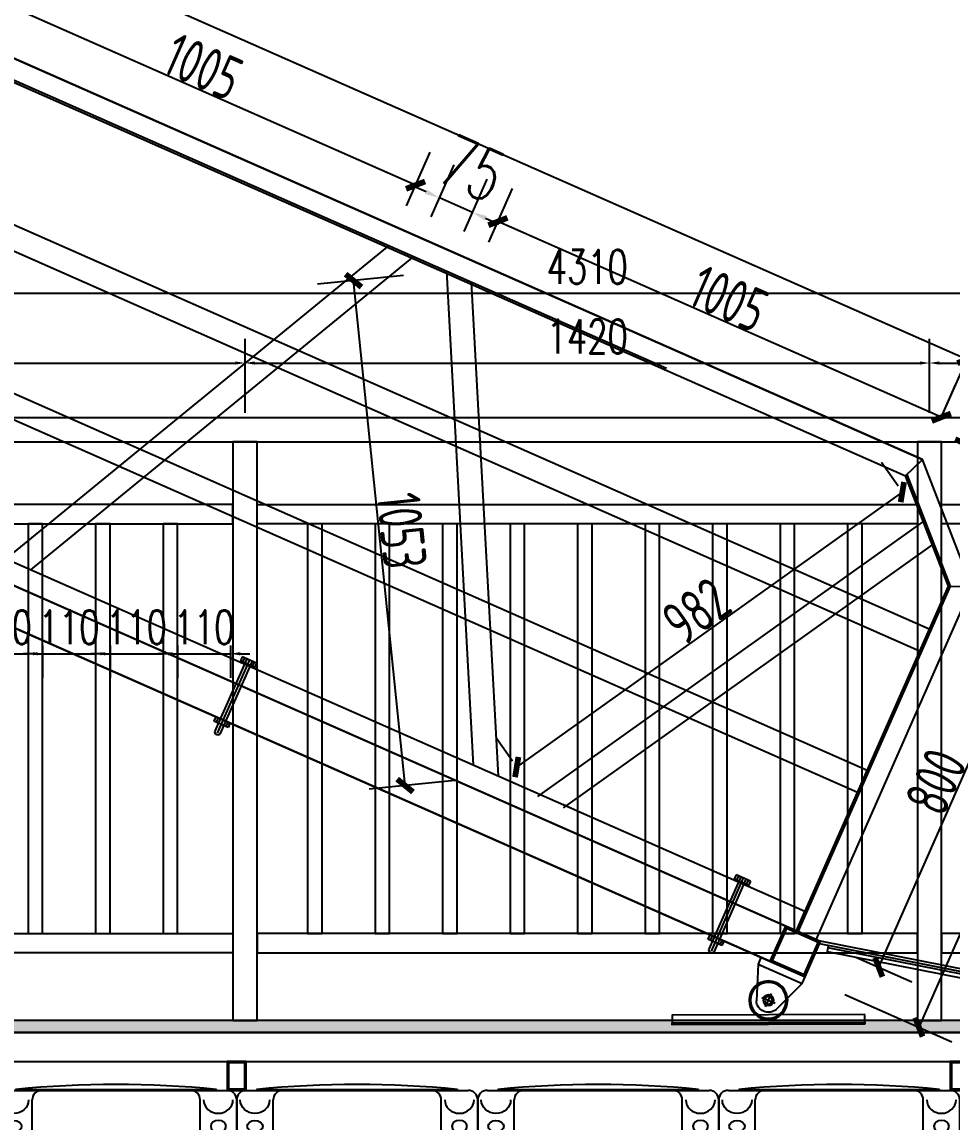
# Model space of a CAD drawing. Header units: millimetres. Extents: x -2430464 to 225692, y -180 to 1805330.
# Drawn here: x -972701 to -970772, y 907807 to 910088 of the extents above; entities that cross this region are included whole.
import ezdxf

# ---------------------------------------------------------------- set-up
doc = ezdxf.new("R2010")
doc.units = ezdxf.units.MM
doc.header["$LTSCALE"] = 1000
doc.linetypes.add('BLTA11-LD-L-4001_Plot Plan for Seawater Intake System_20140729$0$key plan$0${ Wide Dash }', pattern=[12, 4, -2, 4, -2])
doc.linetypes.add('CENTER2', pattern=[28.575, 19.05, -3.175, 3.175, -3.175])
doc.layers.get('0').update_dxf_attribs({"linetype": 'CONTINUOUS'})
doc.layers.get('DEFPOINTS').update_dxf_attribs({"linetype": 'CONTINUOUS'})
for name, color, linetype in [('FT', 251, 'CONTINUOUS'), ('W-FLOAT_BOWL浮筒', 253, 'CONTINUOUS'), ('W-PLASTIC_RAILINGS塑木栏杆', 6, 'CONTINUOUS'), ('W-STEEL_FRAME钢架', 3, 'CONTINUOUS'), ('W-STEEL_KEEL钢龙骨', 5, 'CONTINUOUS'), ('W-WOOD_FLOOR木地板', 30, 'CONTINUOUS'), ('建筑', 7, 'CONTINUOUS')]:
    doc.layers.add(name, color=color, linetype=linetype)
doc.styles.get("Standard").update_dxf_attribs({"font": 'tssdeng.shx', "width": 0.7, "bigfont": 'hztxt.shx'})
doc.styles.add('STANDARD_T3', font='simplex.shx', dxfattribs={"width": 0.7, "bigfont": 'gbcbig.shx'})
doc.dimstyles.new('W&&20', dxfattribs={"dimtxt": 70, "dimasz": 20, "dimexe": 50, "dimexo": 60, "dimgap": 20, "dimtad": 1, "dimdec": 0, "dimzin": 0, "dimdsep": 46, "dimtxsty": 'STANDARD_T3', "dimcen": 0.09, "dimclrd": 1, "dimclre": 1, "dimclrt": 7, "dimazin": 2, "dimtfac": 1, "dimtdec": 0, "dimtix": 1, "dimtmove": 2, "dimatfit": 3, "dimfxl": 0, "dimtolj": 1, "dimtzin": 0, "dimarcsym": 0})
doc.dimstyles.new('W&&30', dxfattribs={"dimtxt": 105, "dimasz": 30, "dimexe": 75, "dimexo": 90, "dimgap": 30, "dimtad": 1, "dimdec": 0, "dimzin": 0, "dimdsep": 46, "dimtxsty": 'STANDARD_T3', "dimcen": 0.09, "dimclrd": 1, "dimclre": 1, "dimclrt": 7, "dimazin": 2, "dimtfac": 1, "dimtdec": 0, "dimtix": 1, "dimtmove": 2, "dimatfit": 3, "dimfxl": 0, "dimtolj": 1, "dimtzin": 0, "dimarcsym": 0})
doc.dimstyles.new('W__30', dxfattribs={"dimtxt": 90, "dimasz": 30, "dimexe": 75, "dimexo": 90, "dimgap": 2, "dimtad": 1, "dimdec": 0, "dimzin": 0, "dimdsep": 46, "dimtxsty": 'Standard', "dimblk": 'ARCHTICK', "dimcen": 0.09, "dimclrd": 1, "dimclre": 1, "dimclrt": 2, "dimadec": 0, "dimazin": 0, "dimtfac": 1, "dimtdec": 0, "dimtix": 1, "dimtmove": 2, "dimatfit": 3, "dimldrblk": 'ARCHTICK', "dimfxl": 0, "dimtolj": 1, "dimtzin": 0, "dimarcsym": 0})

# ---------------------------------------------------------------- blocks, each defined once
blk = doc.blocks.new('blhft')
at = {"layer": 'FT'}
for p, q in [((-230, 395), (230, 395)), ((-208.5, 397), (208.2, 397)), ((-208.5, 397), (-208.5, 395)), ((208.2, 397), (208.2, 395)), ((-250, 234.5), (-250, 375)), ((-174.3, 244.5), (-174.3, 375)), ((174.3, 298.5), (174.3, 375)), ((250, 375), (250, 288.5)), ((174.3, 279.5), (-174.3, 225.5)), ((174.3, 279.5), (302.1, 279.5)), ((184.3, 288.5), (298.1, 288.5)), ((174.3, 260.5), (174.3, 70)), ((184.3, 270.5), (298.1, 270.5)), ((250, 270.5), (250, 70)), ((-298, 234.5), (-184.3, 234.5)), ((-302, 225.5), (-174.3, 225.5)), ((-298, 216.5), (-184.3, 216.5)), ((-250, 70), (-250, 216.5)), ((-174.3, 206.5), (-174.3, 70)), ((-180, 0), (180, 0))]:
    blk.add_line(p, q, dxfattribs=at)
at = {"layer": 'FT', "ltscale": 0.5}
for p, q in [((302.1, 284.5), (302.1, 274.5)), ((-302, 230.5), (-302, 220.5))]:
    blk.add_line(p, q, dxfattribs=at)
at = {"layer": 'FT'}
for centre, radius, start, end in [((-230, 375), 20, 90, 180), ((-0.2, -1768.5), 2175.5, 84.5043, 95.4957), ((-154.3, 375), 20, 90, 180), ((154.3, 375), 20, 0, 90), ((230, 375), 20, 0, 90), ((184.3, 298.5), 10, 180, 270), ((298.1, 274.5), 4, 270, 0), ((184.3, 260.5), 10, 90, 180), ((-184.3, 244.5), 10, 270, 0), ((-298, 220.5), 4, 180, 270), ((-184.3, 206.5), 10, 0, 90), ((-180, 70), 70, 180, 270), ((-104.3, 70), 70, 180, 270), ((104.3, 70), 70, 270, 0), ((180, 70), 70, 270, 0)]:
    blk.add_arc(centre, radius, start, end, dxfattribs=at)
at = {"layer": 'FT', "ltscale": 0.5}
for centre, start, end in [((298.1, 284.5), 0, 90), ((-298, 230.5), 90, 180)]:
    blk.add_arc(centre, 4, start, end, dxfattribs=at)
at = {"layer": 'FT', "extrusion": (0, 0, -1)}
blk.add_ellipse((-212.1, 375), major_axis=(-30.4, 0), ratio=0.921809, start_param=3.141593, end_param=6.283185, dxfattribs=at)
at = {"layer": 'FT'}
blk.add_ellipse((211.9, 375.4), major_axis=(30.4, 0.1), ratio=0.921809, start_param=3.141593, end_param=6.283185, dxfattribs=at)
blk.add_ellipse((-212.1, 320.5), major_axis=(-16, 0), ratio=0.75, dxfattribs=at)
at = {"layer": 'FT', "extrusion": (0, 0, -1)}
blk.add_ellipse((212.1, 320.5), major_axis=(16, 0), ratio=0.75, dxfattribs=at)
blk = doc.blocks.new('*U372')
at = {"layer": 'FT'}
blk.add_blockref('blhft', (0, -203.5), dxfattribs=at)
blk = doc.blocks.new('*U373')
at = {"layer": 'W-FLOAT_BOWL浮筒', "color": 0, "linetype": 'ByBlock', "lineweight": -2, "transparency": 16777216}
for p in [(1000, 0), (1500, 0), (2000, 0), (2500, 0), (3000, 0)]:
    blk.add_blockref('*U372', p, dxfattribs=at)
blk = doc.blocks.new('*U370')
at = {"layer": 'W-STEEL_FRAME钢架'}
for points in [[(-20, 30), (-20, -30), (20, -30), (20, 30)], [(-17, 27), (-17, -27), (17, -27), (17, 27)]]:
    blk.add_lwpolyline(points, close=True, dxfattribs=at)
blk = doc.blocks.new('*U371')
at = {"layer": '建筑', "color": 0, "linetype": 'ByBlock', "lineweight": -2, "transparency": 16777216}
for p in [(0, 0), (1500, 0)]:
    blk.add_blockref('*U370', p, dxfattribs=at)
blk = doc.blocks.new('滚轮支架 -left')
for p, q in [((-50, 10), (-22.4, 81)), ((50, 10), (22.4, 81))]:
    blk.add_line(p, q)
at = {"color": 3, "linetype": 'CENTER2'}
for p, q in [((-15, 70), (15, 70)), ((0, 85), (0, 55))]:
    blk.add_line(p, q, dxfattribs=at)
blk.add_lwpolyline([(-50, 10), (50, 10), (50, -5), (-50, -5)], close=True)
blk.add_circle((0, 70), 11)
blk.add_arc((0, 70), 25, 26.1956, 153.8044)
blk = doc.blocks.new('滚轮')
for radius in [40, 37, 9, 8]:
    blk.add_circle((0, 0), radius)
blk = doc.blocks.new('_ARCHTICK')
at = {"color": 0, "linetype": 'ByBlock', "const_width": 0.4}
blk.add_lwpolyline([(-0.5, -0.5), (0.5, 0.5)], dxfattribs=at)
blk = doc.blocks.new('*D403')
at = {"layer": 'DEFPOINTS', "color": 0, "transparency": 16777216}
for p in [(-970696, 910992.2), (-970554.3, 910992.2), (-970696, 910192.2)]:
    blk.add_point(p, dxfattribs=at)
at = {"layer": 'W-STEEL_FRAME钢架', "color": 1, "lineweight": -2, "transparency": 16777216}
for p, q in [((-970606, 910992.2), (-970479.3, 910992.2)), ((-970554.3, 910192.2), (-970554.3, 910992.2)), ((-970606, 910192.2), (-970479.3, 910192.2))]:
    blk.add_line(p, q, dxfattribs=at)
at = {"layer": 'W-STEEL_FRAME钢架', "color": 1, "lineweight": -2, "transparency": 16777216, "xscale": 30, "yscale": 30, "zscale": 30}
for p, rotation in [((-970554.3, 910992.2), 90), ((-970554.3, 910192.2), 270)]:
    blk.add_blockref('_ARCHTICK', p, dxfattribs=dict(at, rotation=rotation))
at = {"layer": 'W-STEEL_FRAME钢架', "color": 2, "transparency": 16777216, "insert": (-970601.3, 910592.2), "char_height": 90, "attachment_point": 5, "rotation": 90}
blk.add_mtext('\\A1;800', dxfattribs=at)
blk = doc.blocks.new('*D404')
at = {"layer": 'DEFPOINTS', "color": 0, "transparency": 16777216}
for p in [(-970830.1, 911258.1), (-970896, 911192.2), (-970696, 910992.2)]:
    blk.add_point(p, dxfattribs=at)
at = {"layer": 'W-STEEL_FRAME钢架', "color": 1, "lineweight": -2, "transparency": 16777216}
for p, q in [((-970832.3, 911255.8), (-970777.1, 911311.1)), ((-970630.1, 911058.1), (-970830.1, 911258.1)), ((-970632.3, 911055.8), (-970577.1, 911111.1))]:
    blk.add_line(p, q, dxfattribs=at)
at = {"layer": 'W-STEEL_FRAME钢架', "color": 1, "lineweight": -2, "transparency": 16777216, "xscale": 30, "yscale": 30, "zscale": 30}
for p, rotation in [((-970830.1, 911258.1), 135), ((-970630.1, 911058.1), 315)]:
    blk.add_blockref('_ARCHTICK', p, dxfattribs=dict(at, rotation=rotation))
at = {"layer": 'W-STEEL_FRAME钢架', "color": 2, "transparency": 16777216, "insert": (-970696.9, 911191.3), "char_height": 90, "attachment_point": 5, "rotation": 315}
blk.add_mtext('\\A1;283', dxfattribs=at)
blk = doc.blocks.new('*D391')
at = {"layer": 'DEFPOINTS', "color": 0, "transparency": 16777216}
for p in [(-975476, 911419.2), (-975476, 911192.2), (-970896, 911192.2)]:
    blk.add_point(p, dxfattribs=at)
at = {"layer": 'W-STEEL_FRAME钢架', "color": 1, "lineweight": -2, "transparency": 16777216}
for p, q in [((-975476, 911282.2), (-975476, 911494.2)), ((-970896, 911282.2), (-970896, 911494.2)), ((-970896, 911419.2), (-975476, 911419.2))]:
    blk.add_line(p, q, dxfattribs=at)
at = {"layer": 'W-STEEL_FRAME钢架', "color": 1, "lineweight": -2, "transparency": 16777216, "xscale": 30, "yscale": 30, "zscale": 30}
for p, rotation in [((-975476, 911419.2), 179.9999999999971), ((-970896, 911419.2), 359.9999999999971)]:
    blk.add_blockref('_ARCHTICK', p, dxfattribs=dict(at, rotation=rotation))
at = {"layer": 'W-STEEL_FRAME钢架', "color": 2, "transparency": 16777216, "insert": (-973186, 911466.2), "char_height": 90, "attachment_point": 5}
blk.add_mtext('\\A1;4580', dxfattribs=at)
blk = doc.blocks.new('*D392')
at = {"layer": 'DEFPOINTS', "color": 0, "transparency": 16777216}
for p in [(-970896, 911192.2), (-970686, 910112.2), (-970428, 910112.2)]:
    blk.add_point(p, dxfattribs=at)
at = {"layer": 'W-STEEL_FRAME钢架', "color": 1, "lineweight": -2, "transparency": 16777216}
for p, q in [((-970806, 911192.2), (-970353, 911192.2)), ((-970428, 911192.2), (-970428, 910112.2)), ((-970596, 910112.2), (-970353, 910112.2))]:
    blk.add_line(p, q, dxfattribs=at)
at = {"layer": 'W-STEEL_FRAME钢架', "color": 1, "lineweight": -2, "transparency": 16777216, "xscale": 30, "yscale": 30, "zscale": 30}
for p, rotation in [((-970428, 911192.2), 90), ((-970428, 910112.2), 270)]:
    blk.add_blockref('_ARCHTICK', p, dxfattribs=dict(at, rotation=rotation))
at = {"layer": 'W-STEEL_FRAME钢架', "color": 2, "transparency": 16777216, "insert": (-970475, 910652.2), "char_height": 90, "attachment_point": 5, "rotation": 90}
blk.add_mtext('\\A1;1080', dxfattribs=at)
blk = doc.blocks.new('*D393')
at = {"layer": 'DEFPOINTS', "color": 0, "transparency": 16777216}
for p in [(-971901.4, 911288.3), (-970896, 911192.2), (-971901.4, 911151.2)]:
    blk.add_point(p, dxfattribs=at)
at = {"layer": 'W-STEEL_FRAME钢架', "color": 1, "lineweight": -2, "transparency": 16777216}
for p, q in [((-971901.4, 911241.2), (-971901.4, 911363.3)), ((-970896, 911282.2), (-970896, 911363.3)), ((-970896, 911288.3), (-971901.4, 911288.3))]:
    blk.add_line(p, q, dxfattribs=at)
at = {"layer": 'W-STEEL_FRAME钢架', "color": 1, "lineweight": -2, "transparency": 16777216, "xscale": 30, "yscale": 30, "zscale": 30, "rotation": 180}
blk.add_blockref('_ARCHTICK', (-971901.4, 911288.3), dxfattribs=at)
at = {"layer": 'W-STEEL_FRAME钢架', "color": 1, "lineweight": -2, "transparency": 16777216, "xscale": 30, "yscale": 30, "zscale": 30}
blk.add_blockref('_ARCHTICK', (-970896, 911288.3), dxfattribs=at)
at = {"layer": 'W-STEEL_FRAME钢架', "color": 2, "transparency": 16777216, "insert": (-971398.7, 911335.3), "char_height": 90, "attachment_point": 5}
blk.add_mtext('\\A1;1005', dxfattribs=at)
blk = doc.blocks.new('*D394')
at = {"layer": 'DEFPOINTS', "color": 0, "transparency": 16777216}
for p in [(-973092.9, 911288.3), (-973092.9, 911151.2), (-972088.2, 911151.2)]:
    blk.add_point(p, dxfattribs=at)
at = {"layer": 'W-STEEL_FRAME钢架', "color": 1, "lineweight": -2, "transparency": 16777216}
for p, q in [((-973092.9, 911241.2), (-973092.9, 911363.3)), ((-972088.2, 911241.2), (-972088.2, 911363.3)), ((-972088.2, 911288.3), (-973092.9, 911288.3))]:
    blk.add_line(p, q, dxfattribs=at)
at = {"layer": 'W-STEEL_FRAME钢架', "color": 1, "lineweight": -2, "transparency": 16777216, "xscale": 30, "yscale": 30, "zscale": 30, "rotation": 180}
blk.add_blockref('_ARCHTICK', (-973092.9, 911288.3), dxfattribs=at)
at = {"layer": 'W-STEEL_FRAME钢架', "color": 1, "lineweight": -2, "transparency": 16777216, "xscale": 30, "yscale": 30, "zscale": 30}
blk.add_blockref('_ARCHTICK', (-972088.2, 911288.3), dxfattribs=at)
at = {"layer": 'W-STEEL_FRAME钢架', "color": 2, "transparency": 16777216, "insert": (-972590.5, 911335.3), "char_height": 90, "attachment_point": 5}
blk.add_mtext('\\A1;1005', dxfattribs=at)
blk = doc.blocks.new('*D397')
at = {"layer": 'DEFPOINTS', "color": 0, "transparency": 16777216}
for p in [(-970907.3, 911113.6), (-970842.7, 911075.2), (-971344.3, 910230.6)]:
    blk.add_point(p, dxfattribs=at)
at = {"layer": 'W-STEEL_FRAME钢架', "color": 1, "lineweight": -2, "transparency": 16777216}
for p, q in [((-970920, 911121.2), (-970971.8, 911151.9)), ((-971408.9, 910268.9), (-970907.3, 911113.6)), ((-971421.6, 910276.5), (-971473.4, 910307.2))]:
    blk.add_line(p, q, dxfattribs=at)
at = {"layer": 'W-STEEL_FRAME钢架', "color": 1, "lineweight": -2, "transparency": 16777216, "xscale": 30, "yscale": 30, "zscale": 30}
for p, rotation in [((-970907.3, 911113.6), 59.29652209642262), ((-971408.9, 910268.9), 239.2965220964226)]:
    blk.add_blockref('_ARCHTICK', p, dxfattribs=dict(at, rotation=rotation))
at = {"layer": 'W-STEEL_FRAME钢架', "color": 2, "transparency": 16777216, "insert": (-971198.5, 910715.3), "char_height": 90, "attachment_point": 5, "rotation": 59.2965}
blk.add_mtext('\\A1;982', dxfattribs=at)
blk = doc.blocks.new('*D398')
at = {"layer": 'DEFPOINTS', "color": 0, "transparency": 16777216}
for p in [(-971957.5, 911151.2), (-972126, 911055.3), (-971436.9, 910236.2)]:
    blk.add_point(p, dxfattribs=at)
at = {"layer": 'W-STEEL_FRAME钢架', "color": 1, "lineweight": -2, "transparency": 16777216}
for p, q in [((-972035.7, 911106.7), (-972191.2, 911018.2)), ((-971605.3, 910140.3), (-972126, 911055.3)), ((-971515.1, 910191.7), (-971670.5, 910103.2))]:
    blk.add_line(p, q, dxfattribs=at)
at = {"layer": 'W-STEEL_FRAME钢架', "color": 1, "lineweight": -2, "transparency": 16777216, "xscale": 30, "yscale": 30, "zscale": 30}
for p, rotation in [((-972126, 911055.3), 119.6401947946871), ((-971605.3, 910140.3), 299.6401947946871)]:
    blk.add_blockref('_ARCHTICK', p, dxfattribs=dict(at, rotation=rotation))
at = {"layer": 'W-STEEL_FRAME钢架', "color": 2, "transparency": 16777216, "insert": (-971824.8, 910621.1), "char_height": 90, "attachment_point": 5, "rotation": 299.6402}
blk.add_mtext('\\A1;1053', dxfattribs=at)
blk = doc.blocks.new('*D400')
at = {"color": 1, "lineweight": -2, "transparency": 16777216}
for p, q in [((-972032.1, 911241.2), (-972032.1, 911359.4)), ((-971957.5, 911241.2), (-971957.5, 911359.4)), ((-972062.1, 911284.4), (-972092.1, 911284.4)), ((-971957.5, 911284.4), (-972032.1, 911284.4)), ((-971927.5, 911284.4), (-971897.5, 911284.4))]:
    blk.add_line(p, q, dxfattribs=at)
at = {"color": 1, "transparency": 16777216}
for points in [[(-972062.1, 911289.4), (-972062.1, 911279.4), (-972032.1, 911284.4)], [(-971927.5, 911289.4), (-971927.5, 911279.4), (-971957.5, 911284.4)]]:
    blk.add_solid(points, dxfattribs=at)
at = {"layer": 'DEFPOINTS', "color": 0, "transparency": 16777216}
for p in [(-972032.1, 911284.4), (-972032.1, 911151.2), (-971957.5, 911151.2)]:
    blk.add_point(p, dxfattribs=at)
at = {"color": 7, "transparency": 16777216, "insert": (-971994.8, 911366.9), "char_height": 105, "attachment_point": 5, "style": 'STANDARD_T3'}
blk.add_mtext('\\A1;75', dxfattribs=at)
blk = doc.blocks.new('*D2002')
at = {"layer": 'DEFPOINTS', "color": 0, "transparency": 16777216}
for p in [(-972238.8, 909380.7), (-973658.8, 909217.2), (-972238.8, 909217.2)]:
    blk.add_point(p, dxfattribs=at)
at = {"layer": 'W-WOOD_FLOOR木地板', "color": 1, "lineweight": -2, "transparency": 16777216}
for p, q in [((-973658.8, 909277.2), (-973658.8, 909430.7)), ((-972238.8, 909277.2), (-972238.8, 909430.7)), ((-973638.8, 909380.7), (-972258.8, 909380.7))]:
    blk.add_line(p, q, dxfattribs=at)
at = {"layer": 'W-WOOD_FLOOR木地板', "color": 1, "transparency": 16777216}
for points in [[(-973638.8, 909384), (-973638.8, 909377.4), (-973658.8, 909380.7)], [(-972258.8, 909384), (-972258.8, 909377.4), (-972238.8, 909380.7)]]:
    blk.add_solid(points, dxfattribs=at)
at = {"layer": 'W-WOOD_FLOOR木地板', "color": 7, "transparency": 16777216, "insert": (-972948.8, 909435.7), "char_height": 70, "attachment_point": 5, "style": 'STANDARD_T3'}
blk.add_mtext('\\A1;1420', dxfattribs=at)
blk = doc.blocks.new('*D2003')
at = {"layer": 'DEFPOINTS', "color": 0, "transparency": 16777216}
for p in [(-970818.8, 909380.7), (-972238.8, 909217.2), (-970818.8, 909217.2)]:
    blk.add_point(p, dxfattribs=at)
at = {"layer": 'W-WOOD_FLOOR木地板', "color": 1, "lineweight": -2, "transparency": 16777216}
for p, q in [((-972238.8, 909277.2), (-972238.8, 909430.7)), ((-970818.8, 909277.2), (-970818.8, 909430.7)), ((-972218.8, 909380.7), (-970838.8, 909380.7))]:
    blk.add_line(p, q, dxfattribs=at)
at = {"layer": 'W-WOOD_FLOOR木地板', "color": 1, "transparency": 16777216}
for points in [[(-972218.8, 909384), (-972218.8, 909377.4), (-972238.8, 909380.7)], [(-970838.8, 909384), (-970838.8, 909377.4), (-970818.8, 909380.7)]]:
    blk.add_solid(points, dxfattribs=at)
at = {"layer": 'W-WOOD_FLOOR木地板', "color": 7, "transparency": 16777216, "insert": (-971528.8, 909435.7), "char_height": 70, "attachment_point": 5, "style": 'STANDARD_T3'}
blk.add_mtext('\\A1;1420', dxfattribs=at)
blk = doc.blocks.new('*D1998')
at = {"layer": 'DEFPOINTS', "color": 0, "transparency": 16777216}
for p in [(-969398.8, 909380.7), (-970818.8, 909217.2), (-969398.8, 909217.2)]:
    blk.add_point(p, dxfattribs=at)
at = {"layer": 'W-WOOD_FLOOR木地板', "color": 1, "lineweight": -2, "transparency": 16777216}
for p, q in [((-970818.8, 909277.2), (-970818.8, 909430.7)), ((-969398.8, 909277.2), (-969398.8, 909430.7)), ((-970798.8, 909380.7), (-969418.8, 909380.7))]:
    blk.add_line(p, q, dxfattribs=at)
at = {"layer": 'W-WOOD_FLOOR木地板', "color": 1, "transparency": 16777216}
for points in [[(-970798.8, 909384), (-970798.8, 909377.4), (-970818.8, 909380.7)], [(-969418.8, 909384), (-969418.8, 909377.4), (-969398.8, 909380.7)]]:
    blk.add_solid(points, dxfattribs=at)
at = {"layer": 'W-WOOD_FLOOR木地板', "color": 7, "transparency": 16777216, "insert": (-970108.8, 909435.7), "char_height": 70, "attachment_point": 5, "style": 'STANDARD_T3'}
blk.add_mtext('\\A1;1420', dxfattribs=at)
blk = doc.blocks.new('*D1986')
at = {"layer": 'DEFPOINTS', "color": 0, "transparency": 16777216}
for p in [(-973683.8, 909525.2), (-973683.8, 909217.2), (-969373.8, 909217.2)]:
    blk.add_point(p, dxfattribs=at)
at = {"layer": 'W-WOOD_FLOOR木地板', "color": 1, "lineweight": -2, "transparency": 16777216}
for p, q in [((-973683.8, 909277.2), (-973683.8, 909575.2)), ((-969373.8, 909277.2), (-969373.8, 909575.2)), ((-969393.8, 909525.2), (-973663.8, 909525.2))]:
    blk.add_line(p, q, dxfattribs=at)
at = {"layer": 'W-WOOD_FLOOR木地板', "color": 1, "transparency": 16777216}
for points in [[(-973663.8, 909528.5), (-973663.8, 909521.9), (-973683.8, 909525.2)], [(-969393.8, 909528.5), (-969393.8, 909521.9), (-969373.8, 909525.2)]]:
    blk.add_solid(points, dxfattribs=at)
at = {"layer": 'W-WOOD_FLOOR木地板', "color": 7, "transparency": 16777216, "insert": (-971528.8, 909580.2), "char_height": 70, "attachment_point": 5, "style": 'STANDARD_T3'}
blk.add_mtext('\\A1;4310', dxfattribs=at)
blk = doc.blocks.new('*D1992')
at = {"layer": 'DEFPOINTS', "color": 0, "transparency": 16777216}
for p in [(-972798.8, 908854.7), (-972688.8, 908854.7), (-972688.8, 908777.7)]:
    blk.add_point(p, dxfattribs=at)
at = {"layer": 'W-WOOD_FLOOR木地板', "color": 1, "lineweight": -2, "transparency": 16777216}
for p, q in [((-972798.8, 908794.7), (-972798.8, 908727.7)), ((-972688.8, 908794.7), (-972688.8, 908727.7)), ((-972818.8, 908777.7), (-972838.8, 908777.7)), ((-972798.8, 908777.7), (-972688.8, 908777.7)), ((-972668.8, 908777.7), (-972648.8, 908777.7))]:
    blk.add_line(p, q, dxfattribs=at)
at = {"layer": 'W-WOOD_FLOOR木地板', "color": 1, "transparency": 16777216}
for points in [[(-972818.8, 908781), (-972818.8, 908774.4), (-972798.8, 908777.7)], [(-972668.8, 908781), (-972668.8, 908774.4), (-972688.8, 908777.7)]]:
    blk.add_solid(points, dxfattribs=at)
at = {"layer": 'W-WOOD_FLOOR木地板', "color": 7, "transparency": 16777216, "insert": (-972743.8, 908832.7), "char_height": 70, "attachment_point": 5, "style": 'STANDARD_T3'}
blk.add_mtext('\\A1;110', dxfattribs=at)
blk = doc.blocks.new('*D1993')
at = {"layer": 'DEFPOINTS', "color": 0, "transparency": 16777216}
for p in [(-972658.8, 908854.7), (-972548.8, 908854.7), (-972548.8, 908777.7)]:
    blk.add_point(p, dxfattribs=at)
at = {"layer": 'W-WOOD_FLOOR木地板', "color": 1, "lineweight": -2, "transparency": 16777216}
for p, q in [((-972658.8, 908794.7), (-972658.8, 908727.7)), ((-972548.8, 908794.7), (-972548.8, 908727.7)), ((-972678.8, 908777.7), (-972698.8, 908777.7)), ((-972658.8, 908777.7), (-972548.8, 908777.7)), ((-972528.8, 908777.7), (-972508.8, 908777.7))]:
    blk.add_line(p, q, dxfattribs=at)
at = {"layer": 'W-WOOD_FLOOR木地板', "color": 1, "transparency": 16777216}
for points in [[(-972678.8, 908781), (-972678.8, 908774.4), (-972658.8, 908777.7)], [(-972528.8, 908781), (-972528.8, 908774.4), (-972548.8, 908777.7)]]:
    blk.add_solid(points, dxfattribs=at)
at = {"layer": 'W-WOOD_FLOOR木地板', "color": 7, "transparency": 16777216, "insert": (-972603.8, 908832.7), "char_height": 70, "attachment_point": 5, "style": 'STANDARD_T3'}
blk.add_mtext('\\A1;110', dxfattribs=at)
blk = doc.blocks.new('*D1994')
at = {"layer": 'DEFPOINTS', "color": 0, "transparency": 16777216}
for p in [(-972518.8, 908854.7), (-972408.8, 908854.7), (-972408.8, 908777.7)]:
    blk.add_point(p, dxfattribs=at)
at = {"layer": 'W-WOOD_FLOOR木地板', "color": 1, "lineweight": -2, "transparency": 16777216}
for p, q in [((-972518.8, 908794.7), (-972518.8, 908727.7)), ((-972408.8, 908794.7), (-972408.8, 908727.7)), ((-972538.8, 908777.7), (-972558.8, 908777.7)), ((-972518.8, 908777.7), (-972408.8, 908777.7)), ((-972388.8, 908777.7), (-972368.8, 908777.7))]:
    blk.add_line(p, q, dxfattribs=at)
at = {"layer": 'W-WOOD_FLOOR木地板', "color": 1, "transparency": 16777216}
for points in [[(-972538.8, 908781), (-972538.8, 908774.4), (-972518.8, 908777.7)], [(-972388.8, 908781), (-972388.8, 908774.4), (-972408.8, 908777.7)]]:
    blk.add_solid(points, dxfattribs=at)
at = {"layer": 'W-WOOD_FLOOR木地板', "color": 7, "transparency": 16777216, "insert": (-972463.8, 908832.7), "char_height": 70, "attachment_point": 5, "style": 'STANDARD_T3'}
blk.add_mtext('\\A1;110', dxfattribs=at)
blk = doc.blocks.new('*D1995')
at = {"layer": 'DEFPOINTS', "color": 0, "transparency": 16777216}
for p in [(-972378.8, 908854.7), (-972268.8, 908854.7), (-972268.8, 908777.7)]:
    blk.add_point(p, dxfattribs=at)
at = {"layer": 'W-WOOD_FLOOR木地板', "color": 1, "lineweight": -2, "transparency": 16777216}
for p, q in [((-972378.8, 908794.7), (-972378.8, 908727.7)), ((-972268.8, 908794.7), (-972268.8, 908727.7)), ((-972398.8, 908777.7), (-972418.8, 908777.7)), ((-972378.8, 908777.7), (-972268.8, 908777.7)), ((-972248.8, 908777.7), (-972228.8, 908777.7))]:
    blk.add_line(p, q, dxfattribs=at)
at = {"layer": 'W-WOOD_FLOOR木地板', "color": 1, "transparency": 16777216}
for points in [[(-972398.8, 908781), (-972398.8, 908774.4), (-972378.8, 908777.7)], [(-972248.8, 908781), (-972248.8, 908774.4), (-972268.8, 908777.7)]]:
    blk.add_solid(points, dxfattribs=at)
at = {"layer": 'W-WOOD_FLOOR木地板', "color": 7, "transparency": 16777216, "insert": (-972323.8, 908832.7), "char_height": 70, "attachment_point": 5, "style": 'STANDARD_T3'}
blk.add_mtext('\\A1;110', dxfattribs=at)
blk = doc.blocks.new('*U1980')
at = {"layer": 'W-PLASTIC_RAILINGS塑木栏杆'}
blk.add_lwpolyline([(-15, -425), (15, -425), (15, 425), (-15, 425)], close=True, dxfattribs=at)
blk = doc.blocks.new('*U1981')
at = {"color": 0, "linetype": 'ByBlock', "lineweight": -2, "transparency": 16777216}
for p in [(0, 0), (140, 0), (280, 0), (420, 0), (560, 0), (700, 0), (840, 0), (980, 0), (1120, 0)]:
    blk.add_blockref('*U1980', p, dxfattribs=at)
blk = doc.blocks.new('*U1982')
at = {"layer": 'W-PLASTIC_RAILINGS塑木栏杆'}
blk.add_lwpolyline([(-15, -425), (15, -425), (15, 425), (-15, 425)], close=True, dxfattribs=at)
blk = doc.blocks.new('*U1983')
at = {"color": 0, "linetype": 'ByBlock', "lineweight": -2, "transparency": 16777216}
for p in [(0, 0), (140, 0), (280, 0), (420, 0), (560, 0), (700, 0), (840, 0), (980, 0), (1120, 0)]:
    blk.add_blockref('*U1982', p, dxfattribs=at)
blk = doc.blocks.new('5yq')
at = {"color": 4}
for p, q in [((-210, 1080), (-4790, 1080)), ((-4790, 1080), (-210, 1080)), ((-228.6, 1035), (-210, 1080)), ((-10, 880), (-210, 1080)), ((-4771.4, 1035), (-228.6, 1035)), ((-55, 861.4), (-228.6, 1035)), ((-55, 861.4), (-10, 880)), ((-10, 80), (-10, 880)), ((-55, 80), (-55, 861.4))]:
    blk.add_line(p, q, dxfattribs=at)
at = {"color": 8, "linetype": 'BLTA11-LD-L-4001_Plot Plan for Seawater Intake System_20140729$0$key plan$0${ Wide Dash }'}
for p, q in [((-4773, 1039), (-227, 1039)), ((-51, 863), (-227, 1039)), ((-51, 80), (-51, 863))]:
    blk.add_line(p, q, dxfattribs=at)
at = {"color": 0}
for p, q in [((-1402.2, 1039), (-1866.7, 124)), ((-1346.1, 1039), (-1810.7, 124)), ((-1271.5, 1039), (-806.9, 124)), ((-1215.4, 1039), (-750.9, 124)), ((-658.3, 118.4), (-156.7, 963)), ((-600.1, 118.4), (-120.2, 926.6)), ((-55.8, 764), (-4945, 764)), ((-55.8, 714), (-4945, 714)), ((-55, 444), (-4945, 444)), ((-55, 394), (-4945, 394)), ((-684, 124), (-728.5, 124)), ((-559.1, 124), (-604, 124))]:
    blk.add_line(p, q, dxfattribs=at)
at = {"color": 1}
for p, q in [((-1336, 136), (-1336, 126)), ((-1304, 136), (-1336, 136)), ((-1304, 126), (-1336, 126)), ((-1304, 124), (-1336, 124)), ((-1331, 136), (-1331, 126)), ((-1326, 136), (-1326, -29.6)), ((-1320, 136), (-1320, -29.6)), ((-1314, 136), (-1314, -29.6)), ((-1309, 136), (-1309, 126)), ((-1304, 136), (-1304, 126)), ((-216, 136), (-216, 126)), ((-184, 136), (-216, 136)), ((-184, 126), (-216, 126)), ((-184, 124), (-216, 124)), ((-211, 136), (-211, 126)), ((-206, 136), (-206, -29.6)), ((-200, 136), (-200, -29.6)), ((-194, 136), (-194, -29.6)), ((-189, 136), (-189, 126)), ((-184, 136), (-184, 126)), ((0, 80), (0, 80)), ((-1336, 0), (-1336, -10)), ((-1304, 0), (-1336, 0)), ((-1331, 0), (-1331, -10)), ((-1309, 0), (-1309, -10)), ((-1304, 0), (-1304, -10)), ((-216, 0), (-216, -10)), ((-184, 0), (-216, 0)), ((-211, 0), (-211, -10)), ((-189, 0), (-189, -10)), ((-184, 0), (-184, -10)), ((-1304, -10), (-1336, -10)), ((-184, -10), (-216, -10)), ((-1326, -29.6), (-1323, -32.6)), ((-1323, -32.6), (-1317, -32.6)), ((-1317, -32.6), (-1314, -29.6)), ((-206, -29.6), (-203, -32.6)), ((-203, -32.6), (-197, -32.6)), ((-197, -32.6), (-194, -29.6))]:
    blk.add_line(p, q, dxfattribs=at)
at = {"color": 3}
for p, q in [((0, 80), (-5000, 80)), ((0, 0), (0, 80)), ((0, 0), (-5000, 0))]:
    blk.add_line(p, q, dxfattribs=at)
at = {"color": 3, "lineweight": 5}
for p, q in [((-80, 0), (-80, 80)), ((0, 0), (0, 80))]:
    blk.add_line(p, q, dxfattribs=at)
at = {"color": 4}
blk.add_lwpolyline([(-55, 124), (-4945, 124), (-4945, 80), (-55, 80)], close=True, dxfattribs=at)
at = {"color": 3}
for points in [[(0, 80), (-5000, 80), (-5000, 0), (0, 0)], [(0, 80), (-80, 80), (-80, 0), (0, 0)], [(-4, 76), (-76, 76), (-76, 4), (-4, 4)]]:
    blk.add_lwpolyline(points, close=True, dxfattribs=at)
at = {"color": 3, "lineweight": 5}
for points in [[(0, 80), (-80, 80), (-80, 0), (0, 0)], [(-4, 76), (-76, 76), (-76, 4), (-4, 4)]]:
    blk.add_lwpolyline(points, close=True, dxfattribs=at)
at = {"xscale": -1, "rotation": 180}
blk.add_blockref('滚轮支架 -left', (-50, -5), dxfattribs=at)
blk.add_blockref('滚轮支架 -left', (-50, -5), dxfattribs=at)
at = {"xscale": -1}
blk.add_blockref('滚轮', (-50, -75), dxfattribs=at)
dim = blk.add_linear_dim(base=(-1346.1, 1172.2), p1=(-1271.5, 1039), p2=(-1346.1, 1039), angle=180, dimstyle='W&&30')
dim.commit()
dim.dimension.update_dxf_attribs({"geometry": '*D400', "text_midpoint": (-1308.8, 1254.7), "insert": (970686, -910112.2)})
at = {"layer": 'W-STEEL_FRAME钢架'}
for p1, p2, distance, picture, middle in [((-210, 1080), (-4790, 1080), -227, '*D391', (-2500, 1354)), ((-10, 880), (-210, 1080), -93.1, '*D404', (-10.9, 1079.1)), ((-750.9, 124), (-1271.5, 1039), 193.9, '*D398', (-1138.8, 508.9)), ((-658.3, 118.4), (-156.7, 963), 75.2, '*D397', (-512.5, 603.1))]:
    dim = blk.add_aligned_dim(p1=p1, p2=p2, distance=distance, dimstyle='W__30', dxfattribs=at)
    dim.commit()
    dim.dimension.update_dxf_attribs({"geometry": picture, "text_midpoint": middle, "insert": (970686, -910112.2)})
for base, p1, p2, angle, picture, middle in [((-2406.9, 1176.1), (-1402.2, 1039), (-2406.9, 1039), 180, '*D394', (-1904.5, 1223.1)), ((-1215.4, 1176.1), (-210, 1080), (-1215.4, 1039), 180, '*D393', (-712.7, 1223.1)), ((258, 0), (-210, 1080), (0, 0), 90, '*D392', (211, 540)), ((131.7, 880), (-10, 80), (-10, 880), 90, '*D403', (84.7, 480))]:
    dim = blk.add_linear_dim(base=base, p1=p1, p2=p2, angle=angle, dimstyle='W__30', dxfattribs=at)
    dim.commit()
    dim.dimension.update_dxf_attribs({"geometry": picture, "text_midpoint": middle, "insert": (970686, -910112.2)})

msp = doc.modelspace()

# ---------------------------------------------------------------- hatches: boundary and pattern name
at = {"layer": 'W-WOOD_FLOOR木地板'}
h = msp.add_hatch(dxfattribs=at)
h.set_pattern_fill('木纹03', color=256, scale=100, angle=90)
h.set_pattern_definition([(90, (-3051070.84, -941411.63), (-200, 200), [10, -190]), (180, (-3051140.84, -941331.63), (-200, -200), [20, -180]), (135, (-3051120.84, -941371.63), (-199.998082, 1e-14), [14.14, -42.42, 14.14, -28.28, 99, -85]), (135, (-3051060.84, -941421.63), (-200, 1e-14), [14.142, -28.284, 14.142, -226.2]), (135, (-3051080.84, -941351.63), (-200, 1e-14), [14.142, -268.700712]), (135, (-3051070.84, -941331.63), (-200, 1e-14), [14.142, -268.700712]), (135, (-3051090.84, -941361.63), (-200, 1e-14), [14.142, -268.700712]), (135, (-3051100.84, -941371.63), (-200, 1e-14), [28.284, -254.558712]), (135, (-3051250.84, -941321.63), (-200, 1e-14), [28.284, -254.558712]), (135, (-3051110.84, -941391.63), (-200, 1e-14), [56.568, -226.274712]), (135, (-3051120.84, -941401.63), (-200, 1e-14), [56.568, -226.274712]), (135, (-3051180.84, -941271.63), (-200, 1e-14), [56.568, -226.274712]), (135, (-3051140.84, -941411.63), (-200, 1e-14), [42.4264, -240.416312]), (135, (-3051170.84, -941451.63), (-200, 1e-14), [42.4264, -240.416312]), (135, (-3051150.84, -941431.63), (-200, 1e-14), [42.4264, -240.416312]), (135, (-3051210.84, -941301.63), (-200, 1e-14), [70.71068, -212.132032]), (135, (-3051220.84, -941321.63), (-200, 1e-14), [70.71068, -212.132032]), (135, (-3051170.84, -941301.63), (-200, 1e-14), [98.994949, -183.847763]), (116.5650512, (-3051090.84, -941391.63), (-8e-08, 200), [22.360678, -424.852916]), (116.5650512, (-3051150.84, -941351.63), (-8e-08, 200), [22.360678, -424.852916]), (116.5650512, (-3051130.84, -941361.63), (-8e-08, 200), [22.360678, -424.852916]), (116.5650512, (-3051070.84, -941401.63), (-8e-08, 200), [44.72136, -402.492235]), (116.5650512, (-3051160.84, -941361.63), (-8e-08, 200), [67.082039, -380.131556]), (116.5650512, (-3051170.84, -941381.63), (-8e-08, 200), [89.442719, -357.770876]), (116.5650512, (-3051180.84, -941401.63), (-8e-08, 200), [89.442719, -357.770876]), (116.5650512, (-3051240.84, -941431.63), (-8e-08, 200), [89.442719, -357.770876]), (116.5650512, (-3051220.84, -941431.63), (-8e-08, 200), [111.8034, -335.410195]), (116.5650512, (-3051200.84, -941421.63), (-8e-08, 200), [111.8034, -335.410195]), (153.434949, (-3051120.84, -941351.63), (-200, 1e-08), [22.360678, -424.852916]), (153.434949, (-3051100.84, -941381.63), (-200, 1e-08), [22.360678, -424.852916]), (153.434949, (-3051070.84, -941411.63), (-200, 1e-08), [44.72136, -402.492235]), (153.434949, (-3051100.84, -941351.63), (-200, 1e-08), [44.72136, -402.492235]), (153.434949, (-3051060.84, -941431.63), (-200, 1e-08), [67.082039, -380.131556]), (153.434949, (-3051060.84, -941451.63), (-200, 1e-08), [89.442719, -357.770876]), (153.434949, (-3051070.84, -941271.63), (-200, 1e-08), [89.442719, -357.770876]), (153.434949, (-3051090.84, -941341.63), (-200, 1e-08), [89.442719, -357.770876]), (153.434949, (-3051070.84, -941301.63), (-200, 1e-08), [111.8034, -335.410195]), (153.434949, (-3051080.84, -941321.63), (-200, 1e-08), [111.8034, -335.410195])])
h.paths.add_polyline_path([(-969225.44, 907992.2), (-969225.44, 908017.2), (-973785.74, 908017.2), (-973785.74, 907992.2)])

# ---------------------------------------------------------------- linework, layer by layer
msp.add_lwpolyline([(-970262.73, 908025.82), (-970263.31, 908022.87, -0.4142136), (-970264.48, 908022.09), (-971047.01, 908176.29, -0.4165142), (-971047.8, 908177.47), (-971046.99, 908181.39, -0.4119167), (-971045.82, 908182.17), (-970264.3, 908028.17)], format="xyb")
for points in [[(-970365.54, 908042), (-971028.78, 908172.7), (-971031.3, 908159.94), (-970368.05, 908029.24)], [(-970952.92, 908029.78), (-971352.92, 908028.3), (-971352.86, 908012.04), (-970952.86, 908013.51)], [(-970952.84, 908009.51), (-971352.84, 908008.04), (-971352.86, 908012.04), (-970952.86, 908013.51)]]:
    msp.add_lwpolyline(points, close=True)
msp.add_lwpolyline([(-970366.51, 908037.09), (-971029.75, 908167.79)])
at = {"layer": 'W-PLASTIC_RAILINGS塑木栏杆'}
for points in [[(-973883.83, 909217.2), (-969223.83, 909217.2), (-969223.83, 909267.2), (-973883.83, 909267.2)], [(-972263.83, 908017.2), (-972213.83, 908017.2), (-972213.83, 909217.2), (-972263.83, 909217.2)], [(-970843.83, 908017.2), (-970793.83, 908017.2), (-970793.83, 909217.2), (-970843.83, 909217.2)], [(-973633.83, 909047.2), (-972263.83, 909047.2), (-972263.83, 909087.2), (-973633.83, 909087.2)], [(-970843.83, 909047.2), (-972213.83, 909047.2), (-972213.83, 909087.2), (-970843.83, 909087.2)], [(-969423.83, 909047.2), (-970793.83, 909047.2), (-970793.83, 909087.2), (-969423.83, 909087.2)], [(-973633.83, 908197.2), (-972263.83, 908197.2), (-972263.83, 908157.2), (-973633.83, 908157.2)], [(-970843.83, 908197.2), (-972213.83, 908197.2), (-972213.83, 908157.2), (-970843.83, 908157.2)], [(-969423.83, 908197.2), (-970793.83, 908197.2), (-970793.83, 908157.2), (-969423.83, 908157.2)]]:
    msp.add_lwpolyline(points, close=True, dxfattribs=at)
at = {"layer": 'W-STEEL_KEEL钢龙骨'}
msp.add_lwpolyline([(-973750.74, 907932.2), (-969261.44, 907932.2), (-969261.44, 907992.2), (-973750.74, 907992.2)], close=True, dxfattribs=at)
at = {"layer": 'W-WOOD_FLOOR木地板'}
msp.add_lwpolyline([(-973785.74, 907992.2), (-969225.44, 907992.2), (-969225.44, 908017.2), (-973785.74, 908017.2)], close=True, dxfattribs=at)

# ---------------------------------------------------------------- block references
at = {"color": 1}
for name, p in [('*U1981', (-973513.83, 908622.2)), ('*U1983', (-972093.83, 908622.2))]:
    msp.add_blockref(name, p, dxfattribs=at)
at = {"layer": 'W-FLOAT_BOWL浮筒', "rotation": 336.1898555861106}
msp.add_blockref('5yq', (-971077.01, 908107.47), dxfattribs=at)
at = {"layer": 'W-FLOAT_BOWL浮筒'}
msp.add_blockref('*U373', (-973506.07, 907680.7), dxfattribs=at)
at = {"layer": '建筑'}
msp.add_blockref('*U371', (-972256.09, 907902.16), dxfattribs=at)

# ---------------------------------------------------------------- dimensions: what is measured, and where the dimension line sits
at = {"layer": 'W-WOOD_FLOOR木地板'}
for base, p1, p2, picture, middle in [((-973683.83, 909525.2), (-969373.83, 909217.2), (-973683.83, 909217.2), '*D1986', (-971528.83, 909580.2)), ((-972238.83, 909380.7), (-973658.83, 909217.2), (-972238.83, 909217.2), '*D2002', (-972948.83, 909435.7)), ((-970818.83, 909380.7), (-972238.83, 909217.2), (-970818.83, 909217.2), '*D2003', (-971528.83, 909435.7)), ((-969398.83, 909380.7), (-970818.83, 909217.2), (-969398.83, 909217.2), '*D1998', (-970108.83, 909435.7)), ((-972688.83, 908777.7), (-972798.83, 908854.7), (-972688.83, 908854.7), '*D1992', (-972743.83, 908832.7)), ((-972548.83, 908777.7), (-972658.83, 908854.7), (-972548.83, 908854.7), '*D1993', (-972603.83, 908832.7)), ((-972408.83, 908777.7), (-972518.83, 908854.7), (-972408.83, 908854.7), '*D1994', (-972463.83, 908832.7)), ((-972268.83, 908777.7), (-972378.83, 908854.7), (-972268.83, 908854.7), '*D1995', (-972323.83, 908832.7))]:
    dim = msp.add_linear_dim(base=base, p1=p1, p2=p2, dimstyle='W&&20', dxfattribs=at)
    dim.commit()
    dim.dimension.update_dxf_attribs({"geometry": picture, "text_midpoint": middle})

doc.saveas('drawing.dxf')
